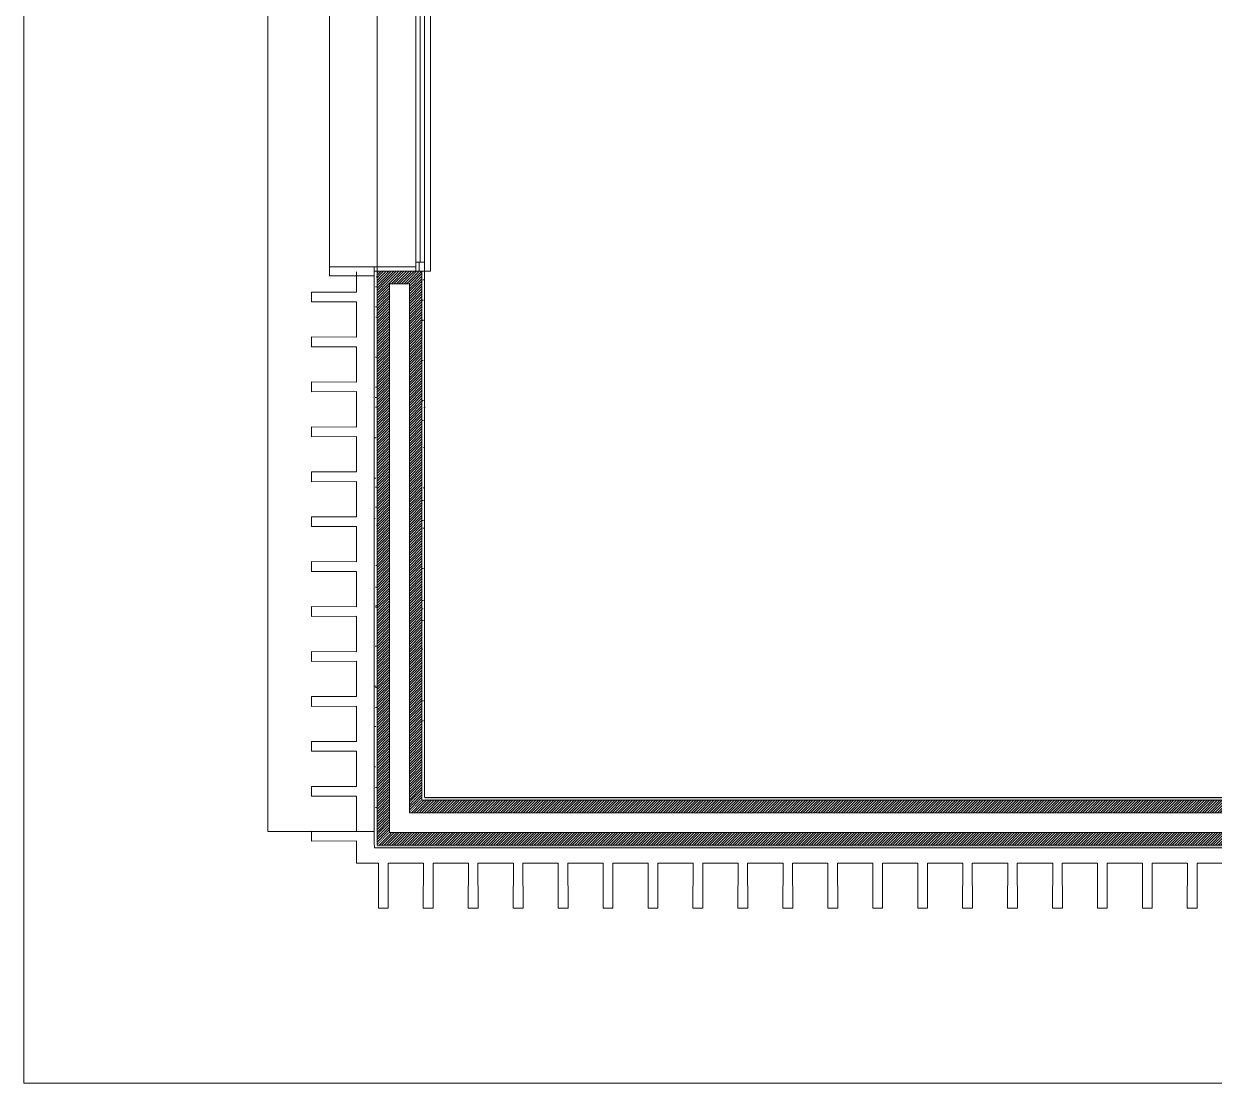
# Model space of a CAD drawing. Header units: millimetres. Extents: x -284281 to 1648660, y -821378 to -151356.
# Drawn here: x -265218 to -258597, y -260719 to -254826 of the extents above; entities that cross this region are included whole.
import ezdxf

# ---------------------------------------------------------------- set-up
doc = ezdxf.new("R2010")
doc.units = ezdxf.units.MM
doc.header["$MEASUREMENT"] = 0
doc.set_wipeout_variables(frame=1)
doc.linetypes.add('Traits', pattern=[282.222223, 141.111112, -141.111112])
doc.linetypes.add('Wipeout_Contour', pattern=[1000, 0, -1000])
for name, color, linetype in [('Fenêtres ARCHICAD', 7, 'Continuous'), ('Nouveau_0', 7, 'Continuous'), ('Sols_ Dalles', 7, 'Continuous')]:
    doc.layers.add(name, color=color, linetype=linetype)
pattern_1 = [(45, (0, 175), (-55.68466, 55.68466), [0, -52.5, 0, -78.75]), (110, (175, 175), (74.000794, 26.934086), [0, -38.5, 0, -66.5])]
pattern_2 = [(45, (0, 0), (-7.0710678, 7.0710678), [])]

# ---------------------------------------------------------------- blocks, each defined once
blk = doc.blocks.new('Mur_13_1', base_point=(195375, -259410.6))
at = {"color": 254, "linetype": 'Wipeout_Contour', "lineweight": 0, "ltscale": 918621.513168}
blk.add_wipeout([(163125.7, -259130.6), (163125.7, -259145.6), (163140.7, -259130.6)], dxfattribs=at)
at = {"color": 254, "linetype": 'Wipeout_Contour', "lineweight": 0, "ltscale": 918871.422039}
blk.add_wipeout([(162860.7, -259395.6), (162860.7, -259410.6), (162875.7, -259395.6)], dxfattribs=at)
at = {"linetype": 'Continuous', "lineweight": 5, "true_color": 0x5f5f5f}
h = blk.add_hatch(dxfattribs=at)
h.set_pattern_fill('ENDUIT_0001', color=251, style=0, pattern_type=2)
h.set_pattern_definition(pattern_1)
h.paths.add_polyline_path([(163125.7, -259130.6), (163125.7, -259145.6), (163140.7, -259130.6)])
h = blk.add_hatch(dxfattribs=at)
h.set_pattern_fill('ENDUIT_0001', color=251, style=0, pattern_type=2)
h.set_pattern_definition(pattern_1)
h.paths.add_polyline_path([(162860.7, -259395.6), (162860.7, -259410.6), (162875.7, -259395.6)])
at = {"color": 254, "linetype": 'Wipeout_Contour', "lineweight": 0, "ltscale": 918793.347361}
blk.add_wipeout([(162875.7, -259325.6), (162875.7, -259395.6), (162945.7, -259325.6)], dxfattribs=at)
at = {"linetype": 'Continuous', "lineweight": 5, "true_color": 0x5f5f5f}
h = blk.add_hatch(dxfattribs=at)
h.set_pattern_fill('BRIQUES_TERRE_CUITE__INT_97', color=251, style=0, pattern_type=2)
h.set_pattern_definition(pattern_2)
h.paths.add_polyline_path([(162875.7, -259325.6), (162875.7, -259395.6), (162945.7, -259325.6)])
at = {"color": 254, "linetype": 'Wipeout_Contour', "lineweight": 0, "ltscale": 918680.828555}
blk.add_wipeout([(163055.7, -259215.6), (162945.7, -259215.6), (162945.7, -259325.6)], dxfattribs=at)
at = {"color": 254, "linetype": 'Wipeout_Contour', "lineweight": 0, "ltscale": 918892.416914}
blk.add_wipeout([(162860.7, -259410.6), (162875.7, -259410.6), (162875.7, -259395.6)], dxfattribs=at)
at = {"linetype": 'Continuous', "lineweight": 5, "true_color": 0x5f5f5f}
h = blk.add_hatch(dxfattribs=at)
h.set_pattern_fill('ENDUIT_0001', color=251, style=0, pattern_type=2)
h.set_pattern_definition(pattern_1)
h.paths.add_polyline_path([(162860.7, -259410.6), (162875.7, -259410.6), (162875.7, -259395.6)])
at = {"color": 254, "linetype": 'Wipeout_Contour', "lineweight": 0, "ltscale": 918623.59092}
blk.add_wipeout([(163055.7, -259145.6), (163055.7, -259215.6), (163125.7, -259145.6)], dxfattribs=at)
at = {"linetype": 'Continuous', "lineweight": 5, "true_color": 0x5f5f5f}
h = blk.add_hatch(dxfattribs=at)
h.set_pattern_fill('BRIQUES_TERRE_CUITE__INT_97', color=251, style=0, pattern_type=2)
h.set_pattern_definition(pattern_2)
h.paths.add_polyline_path([(163055.7, -259145.6), (163055.7, -259215.6), (163125.7, -259145.6)])
at = {"color": 254, "linetype": 'Wipeout_Contour', "lineweight": 0, "ltscale": 1231557.934565871}
blk.add_wipeout([(162875.7, -259395.6), (162875.7, -259410.6), (168785.5, -259410.6), (168785.5, -259395.6)], dxfattribs=at)
at = {"linetype": 'Continuous', "lineweight": 5, "true_color": 0x5f5f5f}
h = blk.add_hatch(dxfattribs=at)
h.set_pattern_fill('ENDUIT_0001', color=251, style=0, pattern_type=2)
h.set_pattern_definition(pattern_1)
h.paths.add_polyline_path([(162875.7, -259395.6), (162875.7, -259410.6), (168785.5, -259410.6), (168785.5, -259395.6)])
at = {"color": 254, "linetype": 'Wipeout_Contour', "lineweight": 0, "ltscale": 918642.512024}
blk.add_wipeout([(163140.7, -259130.6), (163125.7, -259145.6), (163140.7, -259145.6)], dxfattribs=at)
at = {"linetype": 'Continuous', "lineweight": 5, "true_color": 0x5f5f5f}
h = blk.add_hatch(dxfattribs=at)
h.set_pattern_fill('ENDUIT_0001', color=251, style=0, pattern_type=2)
h.set_pattern_definition(pattern_1)
h.paths.add_polyline_path([(163140.7, -259130.6), (163125.7, -259145.6), (163140.7, -259145.6)])
at = {"color": 254, "linetype": 'Wipeout_Contour', "lineweight": 0, "ltscale": 918890.171773}
blk.add_wipeout([(162875.7, -259395.6), (162945.7, -259395.6), (162945.7, -259325.6)], dxfattribs=at)
at = {"linetype": 'Continuous', "lineweight": 5, "true_color": 0x5f5f5f}
h = blk.add_hatch(dxfattribs=at)
h.set_pattern_fill('BRIQUES_TERRE_CUITE__INT_97', color=251, style=0, pattern_type=2)
h.set_pattern_definition(pattern_2)
h.paths.add_polyline_path([(162875.7, -259395.6), (162945.7, -259395.6), (162945.7, -259325.6)])
at = {"color": 7, "linetype": 'Continuous', "lineweight": 5}
blk.add_line((162875.7, -259325.6), (162875.7, -259395.6), dxfattribs=at)
at = {"color": 7, "linetype": 'Continuous', "lineweight": 5, "flags": 128}
blk.add_lwpolyline([(162860.7, -259410.6), (162860.7, -259395.6)], dxfattribs=at)
at = {"color": 254, "linetype": 'Wipeout_Contour', "lineweight": 0, "ltscale": 1230947.173164902}
blk.add_wipeout([(163140.7, -259145.6), (168785.5, -259145.6), (168785.5, -259130.6), (163140.7, -259130.6)], dxfattribs=at)
at = {"linetype": 'Continuous', "lineweight": 5, "true_color": 0x5f5f5f}
h = blk.add_hatch(dxfattribs=at)
h.set_pattern_fill('ENDUIT_0001', color=251, style=0, pattern_type=2)
h.set_pattern_definition(pattern_1)
h.paths.add_polyline_path([(163140.7, -259145.6), (168785.5, -259145.6), (168785.5, -259130.6), (163140.7, -259130.6)])
at = {"color": 254, "linetype": 'Wipeout_Contour', "lineweight": 0, "ltscale": 1231451.001351217}
blk.add_wipeout([(162945.7, -259395.6), (168785.5, -259395.6), (168715.5, -259325.6), (162945.7, -259325.6)], dxfattribs=at)
at = {"linetype": 'Continuous', "lineweight": 5, "true_color": 0x5f5f5f}
h = blk.add_hatch(dxfattribs=at)
h.set_pattern_fill('BRIQUES_TERRE_CUITE__INT_97', color=251, style=0, pattern_type=2)
h.set_pattern_definition(pattern_2)
h.paths.add_polyline_path([(162945.7, -259395.6), (168785.5, -259395.6), (168715.5, -259325.6), (162945.7, -259325.6)])
at = {"color": 7, "linetype": 'Continuous', "lineweight": 5}
for p, q in [((162875.7, -259395.6), (162945.7, -259395.6)), ((162945.7, -259395.6), (168785.5, -259395.6))]:
    blk.add_line(p, q, dxfattribs=at)
at = {"color": 7, "linetype": 'Continuous', "lineweight": 5, "flags": 128}
blk.add_lwpolyline([(162860.7, -259410.6), (168785.5, -259410.6)], dxfattribs=at)
at = {"color": 254, "linetype": 'Wipeout_Contour', "lineweight": 0, "ltscale": 918832.81472}
blk.add_wipeout([(163055.7, -259215.6), (162945.7, -259325.6), (163055.7, -259325.6)], dxfattribs=at)
at = {"color": 7, "linetype": 'Continuous', "lineweight": 5}
blk.add_line((162945.7, -259215.6), (162945.7, -259325.6), dxfattribs=at)
at = {"color": 254, "linetype": 'Wipeout_Contour', "lineweight": 0, "ltscale": 1231226.633789323}
blk.add_wipeout([(163055.7, -259215.6), (163055.7, -259325.6), (168715.5, -259325.6), (168715.5, -259215.6)], dxfattribs=at)
at = {"color": 7, "linetype": 'Continuous', "lineweight": 5}
for p, q in [((162945.7, -259325.6), (163055.7, -259325.6)), ((163055.7, -259325.6), (168715.5, -259325.6))]:
    blk.add_line(p, q, dxfattribs=at)
at = {"color": 254, "linetype": 'Wipeout_Contour', "lineweight": 0, "ltscale": 918720.432048}
blk.add_wipeout([(163125.7, -259145.6), (163055.7, -259215.6), (163125.7, -259215.6)], dxfattribs=at)
at = {"linetype": 'Continuous', "lineweight": 5, "true_color": 0x5f5f5f}
h = blk.add_hatch(dxfattribs=at)
h.set_pattern_fill('BRIQUES_TERRE_CUITE__INT_97', color=251, style=0, pattern_type=2)
h.set_pattern_definition(pattern_2)
h.paths.add_polyline_path([(163125.7, -259145.6), (163055.7, -259215.6), (163125.7, -259215.6)])
at = {"color": 7, "linetype": 'Continuous', "lineweight": 5}
blk.add_line((163055.7, -259145.6), (163055.7, -259215.6), dxfattribs=at)
at = {"color": 254, "linetype": 'Wipeout_Contour', "lineweight": 0, "ltscale": 1231074.354789256}
blk.add_wipeout([(163125.7, -259145.6), (163125.7, -259215.6), (168785.5, -259215.6), (168785.5, -259145.6)], dxfattribs=at)
at = {"linetype": 'Continuous', "lineweight": 5, "true_color": 0x5f5f5f}
h = blk.add_hatch(dxfattribs=at)
h.set_pattern_fill('BRIQUES_TERRE_CUITE__INT_97', color=251, style=0, pattern_type=2)
h.set_pattern_definition(pattern_2)
h.paths.add_polyline_path([(163125.7, -259145.6), (163125.7, -259215.6), (168785.5, -259215.6), (168785.5, -259145.6)])
at = {"color": 7, "linetype": 'Continuous', "lineweight": 5}
for p, q in [((163125.7, -259130.6), (163125.7, -259145.6)), ((168785.5, -259145.6), (163125.7, -259145.6)), ((163055.7, -259215.6), (163125.7, -259215.6)), ((163125.7, -259215.6), (168715.5, -259215.6))]:
    blk.add_line(p, q, dxfattribs=at)
at = {"color": 7, "linetype": 'Continuous', "lineweight": 5, "flags": 128}
blk.add_lwpolyline([(168785.5, -259130.6), (163140.7, -259130.6)], dxfattribs=at)
blk = doc.blocks.new('Fenêtre 25_2')
at = {"layer": 'Fenêtres ARCHICAD', "color": 7, "linetype": 'Continuous', "lineweight": 5}
for p, q in [((-775, 480), (-825, 480)), ((-825, 480), (-825, 230)), ((-775, 480), (775, 480)), ((-775, 230), (-775, 480)), ((825, 480), (775, 480)), ((775, 480), (775, 230)), ((825, 230), (825, 480)), ((-825, 230), (-775, 230)), ((-825, 230), (-800, 230)), ((-825, 230), (-800, 230)), ((-775, 230), (-800, 230)), ((-800, 230), (-800, 0)), ((-800, 215), (-800, 230)), ((-800, 215), (-800, 230)), ((-800, 145), (-800, 215)), ((-800, 145), (-800, 215)), ((-800, 145), (-800, 215)), ((-800, 145), (-800, 215)), ((-775, 0), (-775, 230)), ((800, 230), (775, 230)), ((775, 230), (775, 0)), ((775, 230), (825, 230)), ((800, 0), (800, 230)), ((800, 215), (800, 230)), ((800, 215), (800, 230)), ((800, 230), (825, 230)), ((800, 230), (825, 230)), ((800, 145), (800, 215)), ((800, 145), (800, 215)), ((800, 145), (800, 215)), ((800, 145), (800, 215)), ((-800, 35), (-800, 145)), ((-800, 35), (-800, 145)), ((-800, 35), (-800, 145)), ((-800, 35), (-800, 145)), ((800, 35), (800, 145)), ((800, 35), (800, 145)), ((800, 35), (800, 145)), ((800, 35), (800, 145)), ((-800, 0), (-800, 35)), ((-800, 0), (-800, 35)), ((-800, 0), (-775, 0)), ((-800, -35), (-800, 0)), ((-800, -35), (-800, 0)), ((775, 0), (800, 0)), ((800, 0), (800, 35)), ((800, 0), (800, 35)), ((800, -35), (800, 0)), ((800, -35), (800, 0)), ((-800, -20), (800, -20)), ((-800, -50), (-800, -35)), ((-800, -50), (-800, -35)), ((-800, -50), (-800, -83.3)), ((800, -50), (800, -35)), ((800, -50), (800, -35)), ((800, -83.3), (800, -50)), ((-800, -83.3), (800, -83.3))]:
    blk.add_line(p, q, dxfattribs=at)
at = {"layer": 'Fenêtres ARCHICAD', "color": 7, "linetype": 'Traits', "lineweight": 5}
blk.add_line((-800, -50), (800, -50), dxfattribs=at)
at = {"color": 254, "linetype": 'Wipeout_Contour', "lineweight": 0, "ltscale": 3003.33026}
blk.add_wipeout([(-750, 0), (-750, -50), (750, -50), (750, 0)], dxfattribs=at).dxf.layer = 'Fenêtres ARCHICAD'
at = {"layer": 'Fenêtres ARCHICAD', "color": 7, "linetype": 'Continuous', "lineweight": 5}
for p, q in [((-800, 0), (-750, 0)), ((-750, 0), (-750, -50)), ((-750, 0), (750, 0)), ((750, -50), (750, 0)), ((750, 0), (800, 0)), ((-750, -50), (-800, -50)), ((-750, -25), (750, -25)), ((750, -50), (-750, -50)), ((800, -50), (750, -50))]:
    blk.add_line(p, q, dxfattribs=at)
blk = doc.blocks.new('Mur_85_1', base_point=(162860.7, -259410.6))
at = {"color": 254, "linetype": 'Wipeout_Contour', "lineweight": 0, "ltscale": 1219751.644687658}
blk.add_wipeout([(162860.7, -259395.6), (162875.7, -259395.6), (162875.7, -256202.6), (162860.7, -256202.6)], dxfattribs=at)
at = {"color": 254, "linetype": 'Wipeout_Contour', "lineweight": 0, "ltscale": 1219869.546712062}
blk.add_wipeout([(163125.7, -256202.6), (163125.7, -259130.6), (163140.7, -259130.6), (163140.7, -256202.6)], dxfattribs=at)
at = {"linetype": 'Continuous', "lineweight": 5, "true_color": 0x5f5f5f}
h = blk.add_hatch(dxfattribs=at)
h.set_pattern_fill('ENDUIT_0001', color=251, style=0, pattern_type=2)
h.set_pattern_definition(pattern_1)
h.paths.add_polyline_path([(162860.7, -259395.6), (162875.7, -259395.6), (162875.7, -256202.6), (162860.7, -256202.6)])
h = blk.add_hatch(dxfattribs=at)
h.set_pattern_fill('ENDUIT_0001', color=251, style=0, pattern_type=2)
h.set_pattern_definition(pattern_1)
h.paths.add_polyline_path([(163125.7, -256202.6), (163125.7, -259130.6), (163140.7, -259130.6), (163140.7, -256202.6)])
at = {"color": 254, "linetype": 'Wipeout_Contour', "lineweight": 0, "ltscale": 1219782.992159756}
blk.add_wipeout([(162875.7, -256202.6), (162875.7, -259325.6), (162945.7, -259325.6), (162945.7, -256272.6)], dxfattribs=at)
at = {"linetype": 'Continuous', "lineweight": 5, "true_color": 0x5f5f5f}
h = blk.add_hatch(dxfattribs=at)
h.set_pattern_fill('BRIQUES_TERRE_CUITE__INT_97', color=251, style=0, pattern_type=2)
h.set_pattern_definition(pattern_2)
h.paths.add_polyline_path([(162875.7, -256202.6), (162875.7, -259325.6), (162945.7, -259325.6), (162945.7, -256272.6)])
at = {"color": 7, "linetype": 'Continuous', "lineweight": 5}
blk.add_line((162875.7, -259325.6), (162875.7, -259395.6), dxfattribs=at)
at = {"color": 254, "linetype": 'Wipeout_Contour', "lineweight": 0, "ltscale": 1219848.161010073}
blk.add_wipeout([(162945.7, -256272.6), (162945.7, -259215.6), (163055.7, -259215.6), (163055.7, -256272.6)], dxfattribs=at)
at = {"color": 7, "linetype": 'Continuous', "lineweight": 5}
blk.add_line((162945.7, -259215.6), (162945.7, -259325.6), dxfattribs=at)
at = {"color": 254, "linetype": 'Wipeout_Contour', "lineweight": 0, "ltscale": 1219804.013162739}
blk.add_wipeout([(163055.7, -256202.6), (163055.7, -259145.6), (163125.7, -259145.6), (163125.7, -256202.6)], dxfattribs=at)
at = {"linetype": 'Continuous', "lineweight": 5, "true_color": 0x5f5f5f}
h = blk.add_hatch(dxfattribs=at)
h.set_pattern_fill('BRIQUES_TERRE_CUITE__INT_97', color=251, style=0, pattern_type=2)
h.set_pattern_definition(pattern_2)
h.paths.add_polyline_path([(163055.7, -256202.6), (163055.7, -259145.6), (163125.7, -259145.6), (163125.7, -256202.6)])
at = {"color": 7, "linetype": 'Continuous', "lineweight": 5}
for p, q in [((163125.7, -256202.6), (163090.7, -256202.6)), ((163125.7, -259130.6), (163125.7, -256202.6)), ((163140.7, -256202.6), (163125.7, -256202.6)), ((163055.7, -259145.6), (163055.7, -259215.6)), ((163125.7, -259130.6), (163125.7, -259145.6))]:
    blk.add_line(p, q, dxfattribs=at)
at = {"color": 7, "linetype": 'Continuous', "lineweight": 5, "flags": 128}
blk.add_lwpolyline([(163140.7, -259130.6), (163140.7, -256202.6)], dxfattribs=at)
at = {"color": 254, "linetype": 'Wipeout_Contour', "lineweight": 0, "ltscale": 1214717.580198332}
blk.add_wipeout([(162945.7, -256272.6), (163055.7, -256272.6), (163055.7, -256202.6), (162875.7, -256202.6)], dxfattribs=at)
at = {"linetype": 'Continuous', "lineweight": 5, "true_color": 0x5f5f5f}
h = blk.add_hatch(dxfattribs=at)
h.set_pattern_fill('BRIQUES_TERRE_CUITE__INT_97', color=251, style=0, pattern_type=2)
h.set_pattern_definition(pattern_2)
h.paths.add_polyline_path([(162945.7, -256272.6), (163055.7, -256272.6), (163055.7, -256202.6), (162875.7, -256202.6)])
at = {"color": 7, "linetype": 'Continuous', "lineweight": 5}
for p, q in [((162860.7, -256202.6), (162860.7, -256227.6)), ((162875.7, -256202.6), (162860.7, -256202.6)), ((162875.7, -256202.6), (162875.7, -259325.6)), ((162945.7, -256202.6), (162875.7, -256202.6)), ((162945.7, -256202.6), (162875.7, -256202.6)), ((163055.7, -256202.6), (162945.7, -256202.6)), ((163055.7, -256202.6), (162945.7, -256202.6)), ((163090.7, -256202.6), (163055.7, -256202.6)), ((162945.7, -256272.6), (162945.7, -259215.6)), ((162945.7, -256272.6), (163055.7, -256272.6)), ((163055.7, -256272.6), (163055.7, -259145.6))]:
    blk.add_line(p, q, dxfattribs=at)
at = {"color": 7, "linetype": 'Continuous', "lineweight": 5, "flags": 128}
blk.add_lwpolyline([(162860.7, -256202.6), (162860.7, -259395.6)], dxfattribs=at)
at = {"layer": 'Fenêtres ARCHICAD', "color": 7, "linetype": 'Continuous', "lineweight": 5, "xscale": -1, "zscale": 1000, "rotation": 90}
blk.add_blockref('Fenêtre 25_2', (163090.7, -255402.6), dxfattribs=at)
blk = doc.blocks.new('Tôle profilée 25_51')
at = {"color": 7, "linetype": 'Continuous', "lineweight": 5}
for p, q in [((0, 5808.8), (0, 5676.5)), ((-250, 5677.5), (-250, 5650)), ((0, 5676.5), (-250, 5677.5)), ((-250, 5650), (-250, 5622.5)), ((-250, 5622.5), (0, 5623.5)), ((0, 5623.5), (0, 5426.5)), ((-250, 5427.5), (-250, 5400)), ((0, 5426.5), (-250, 5427.5)), ((-250, 5400), (-250, 5372.5)), ((-250, 5372.5), (0, 5373.5)), ((0, 5373.5), (0, 5176.5)), ((-250, 5177.5), (-250, 5150)), ((0, 5176.5), (-250, 5177.5)), ((-250, 5150), (-250, 5122.5)), ((-250, 5122.5), (0, 5123.5)), ((0, 5123.5), (0, 4926.5)), ((-250, 4927.5), (-250, 4900)), ((0, 4926.5), (-250, 4927.5)), ((-250, 4900), (-250, 4872.5)), ((-250, 4872.5), (0, 4873.5)), ((0, 4873.5), (0, 4676.5)), ((-250, 4677.5), (-250, 4650)), ((0, 4676.5), (-250, 4677.5)), ((-250, 4650), (-250, 4622.5)), ((-250, 4622.5), (0, 4623.5)), ((0, 4623.5), (0, 4426.5)), ((-250, 4427.5), (-250, 4400)), ((0, 4426.5), (-250, 4427.5)), ((-250, 4400), (-250, 4372.5)), ((-250, 4372.5), (0, 4373.5)), ((0, 4373.5), (0, 4176.5)), ((-250, 4177.5), (-250, 4150)), ((0, 4176.5), (-250, 4177.5)), ((-250, 4150), (-250, 4122.5)), ((-250, 4122.5), (0, 4123.5)), ((0, 4123.5), (0, 3926.5)), ((-250, 3927.5), (-250, 3900)), ((0, 3926.5), (-250, 3927.5)), ((-250, 3900), (-250, 3872.5)), ((-250, 3872.5), (0, 3873.5)), ((0, 3873.5), (0, 3676.5)), ((-250, 3677.5), (-250, 3650)), ((0, 3676.5), (-250, 3677.5)), ((-250, 3650), (-250, 3622.5)), ((-250, 3622.5), (0, 3623.5)), ((0, 3623.5), (0, 3426.5)), ((-250, 3427.5), (-250, 3400)), ((0, 3426.5), (-250, 3427.5)), ((-250, 3400), (-250, 3372.5)), ((-250, 3372.5), (0, 3373.5)), ((0, 3373.5), (0, 3176.5)), ((-250, 3177.5), (-250, 3150)), ((0, 3176.5), (-250, 3177.5)), ((-250, 3150), (-250, 3122.5)), ((-250, 3122.5), (0, 3123.5)), ((0, 3123.5), (0, 2926.5)), ((-250, 2927.5), (-250, 2900)), ((0, 2926.5), (-250, 2927.5)), ((-250, 2900), (-250, 2872.5)), ((-250, 2872.5), (0, 2873.5)), ((0, 2873.5), (0, 2676.5)), ((-250, 2677.5), (-250, 2650)), ((0, 2676.5), (-250, 2677.5)), ((-250, 2650), (-250, 2622.5)), ((-250, 2622.5), (0, 2623.5)), ((0, 2623.5), (0, 2426.5)), ((-250, 2427.5), (-250, 2400)), ((0, 2426.5), (-250, 2427.5)), ((-250, 2400), (-250, 2372.5)), ((-250, 2372.5), (0, 2373.5)), ((0, 2373.5), (0, 2176.5)), ((-250, 2177.5), (-250, 2150)), ((0, 2176.5), (-250, 2177.5)), ((-250, 2150), (-250, 2122.5)), ((-250, 2122.5), (0, 2123.5)), ((0, 2123.5), (0, 1926.5)), ((-250, 1927.5), (-250, 1900)), ((0, 1926.5), (-250, 1927.5)), ((-250, 1900), (-250, 1872.5)), ((-250, 1872.5), (0, 1873.5)), ((0, 1873.5), (0, 1676.5)), ((-250, 1677.5), (-250, 1650)), ((0, 1676.5), (-250, 1677.5)), ((-250, 1650), (-250, 1622.5)), ((-250, 1622.5), (0, 1623.5)), ((0, 1623.5), (0, 1426.5)), ((-250, 1427.5), (-250, 1400)), ((0, 1426.5), (-250, 1427.5)), ((-250, 1400), (-250, 1372.5)), ((-250, 1372.5), (0, 1373.5)), ((0, 1373.5), (0, 1176.5)), ((-250, 1177.5), (-250, 1150)), ((0, 1176.5), (-250, 1177.5)), ((-250, 1150), (-250, 1122.5)), ((-250, 1122.5), (0, 1123.5)), ((0, 1123.5), (0, 926.5)), ((-250, 927.5), (-250, 900)), ((0, 926.5), (-250, 927.5)), ((-250, 900), (-250, 872.5)), ((-250, 872.5), (0, 873.5)), ((0, 873.5), (0, 676.5)), ((-250, 677.5), (-250, 650)), ((0, 676.5), (-250, 677.5)), ((-250, 650), (-250, 622.5)), ((-250, 622.5), (0, 623.5)), ((0, 623.5), (0, 426.5)), ((-250, 427.5), (-250, 400)), ((0, 426.5), (-250, 427.5)), ((-250, 400), (-250, 372.5)), ((-250, 372.5), (0, 373.5)), ((0, 373.5), (0, 176.5)), ((-250, 177.5), (-250, 150)), ((0, 176.5), (-250, 177.5)), ((-250, 150), (-250, 122.5)), ((-250, 122.5), (0, 123.5)), ((0, 123.5), (0, 0))]:
    blk.add_line(p, q, dxfattribs=at)
blk = doc.blocks.new('Tôle profilée 25_53')
at = {"color": 7, "linetype": 'Continuous', "lineweight": 5}
for p, q in [((0, 3289.4), (0, 3176.5)), ((-250, 3177.5), (-250, 3150)), ((0, 3176.5), (-250, 3177.5)), ((-250, 3150), (-250, 3122.5)), ((-250, 3122.5), (0, 3123.5)), ((0, 3123.5), (0, 2926.5)), ((-250, 2927.5), (-250, 2900)), ((0, 2926.5), (-250, 2927.5)), ((-250, 2900), (-250, 2872.5)), ((-250, 2872.5), (0, 2873.5)), ((0, 2873.5), (0, 2676.5)), ((-250, 2677.5), (-250, 2650)), ((0, 2676.5), (-250, 2677.5)), ((-250, 2650), (-250, 2622.5)), ((-250, 2622.5), (0, 2623.5)), ((0, 2623.5), (0, 2426.5)), ((-250, 2427.5), (-250, 2400)), ((0, 2426.5), (-250, 2427.5)), ((-250, 2400), (-250, 2372.5)), ((-250, 2372.5), (0, 2373.5)), ((0, 2373.5), (0, 2176.5)), ((-250, 2177.5), (-250, 2150)), ((0, 2176.5), (-250, 2177.5)), ((-250, 2150), (-250, 2122.5)), ((-250, 2122.5), (0, 2123.5)), ((0, 2123.5), (0, 1926.5)), ((-250, 1927.5), (-250, 1900)), ((0, 1926.5), (-250, 1927.5)), ((-250, 1900), (-250, 1872.5)), ((-250, 1872.5), (0, 1873.5)), ((0, 1873.5), (0, 1676.5)), ((-250, 1677.5), (-250, 1650)), ((0, 1676.5), (-250, 1677.5)), ((-250, 1650), (-250, 1622.5)), ((-250, 1622.5), (0, 1623.5)), ((0, 1623.5), (0, 1426.5)), ((-250, 1427.5), (-250, 1400)), ((0, 1426.5), (-250, 1427.5)), ((-250, 1400), (-250, 1372.5)), ((-250, 1372.5), (0, 1373.5)), ((0, 1373.5), (0, 1176.5)), ((-250, 1177.5), (-250, 1150)), ((0, 1176.5), (-250, 1177.5)), ((-250, 1150), (-250, 1122.5)), ((-250, 1122.5), (0, 1123.5)), ((0, 1123.5), (0, 926.5)), ((-250, 927.5), (-250, 900)), ((0, 926.5), (-250, 927.5)), ((-250, 900), (-250, 872.5)), ((-250, 872.5), (0, 873.5)), ((0, 873.5), (0, 676.5)), ((-250, 677.5), (-250, 650)), ((0, 676.5), (-250, 677.5)), ((-250, 650), (-250, 622.5)), ((-250, 622.5), (0, 623.5)), ((0, 623.5), (0, 426.5)), ((-250, 427.5), (-250, 400)), ((0, 426.5), (-250, 427.5)), ((-250, 400), (-250, 372.5)), ((-250, 372.5), (0, 373.5)), ((0, 373.5), (0, 176.5)), ((-250, 177.5), (-250, 150)), ((0, 176.5), (-250, 177.5)), ((-250, 150), (-250, 122.5)), ((-250, 122.5), (0, 123.5)), ((0, 123.5), (0, 0))]:
    blk.add_line(p, q, dxfattribs=at)

msp = doc.modelspace()

# ---------------------------------------------------------------- linework, layer by layer
at = {"layer": 'Sols_ Dalles', "color": 250, "linetype": 'Continuous', "lineweight": 5, "true_color": 0x1f1f1f}
for points in [[(-265218.49249, -229924.45116), (-265218.49249, -260719.45234), (-229946.88387, -260719.45234), (-229946.88387, -260704.45234), (-229946.88387, -258558.86328), (-229946.88387, -257919.43888), (-229946.88387, -222404.45116)], [(-231367.37547, -223804.45116), (-231367.37547, -258558.86328), (-231367.37547, -259319.45234), (-262731.70391, -259319.45234), (-263861.24443, -259319.45234), (-263861.24443, -231324.45116)]]:
    msp.add_lwpolyline(points, dxfattribs=at)

# ---------------------------------------------------------------- next in the draw order: block references
at = {"color": 7, "lineweight": 5}
msp.add_blockref('Mur_13_1', (-230754.28973, -259410.57129), dxfattribs=at)

# ---------------------------------------------------------------- next in the draw order: block references
msp.add_blockref('Mur_85_1', (-263268.65028, -259410.57129), dxfattribs=at)
at = {"color": 7, "linetype": 'Continuous', "lineweight": 5, "xscale": -1, "zscale": 1000, "rotation": 270}
msp.add_blockref('Tôle profilée 25_51', (-263368.65028, -259495.57011), dxfattribs=at)

# ---------------------------------------------------------------- next in the draw order: linework, layer by layer
at = {"layer": 'Nouveau_0', "color": 7, "linetype": 'Continuous', "lineweight": 5}
msp.add_lwpolyline([(-230753.29814, -231395.57011), (-230753.29814, -259395.57011), (-263253.29814, -259395.57011), (-263253.29814, -231395.57011)], close=True, dxfattribs=at)

# ---------------------------------------------------------------- next in the draw order: block references
at = {"color": 7, "linetype": 'Continuous', "lineweight": 5, "zscale": 1000}
msp.add_blockref('Tôle profilée 25_53', (-263368.65028, -259495.57011), dxfattribs=at)

doc.saveas('drawing.dxf')
